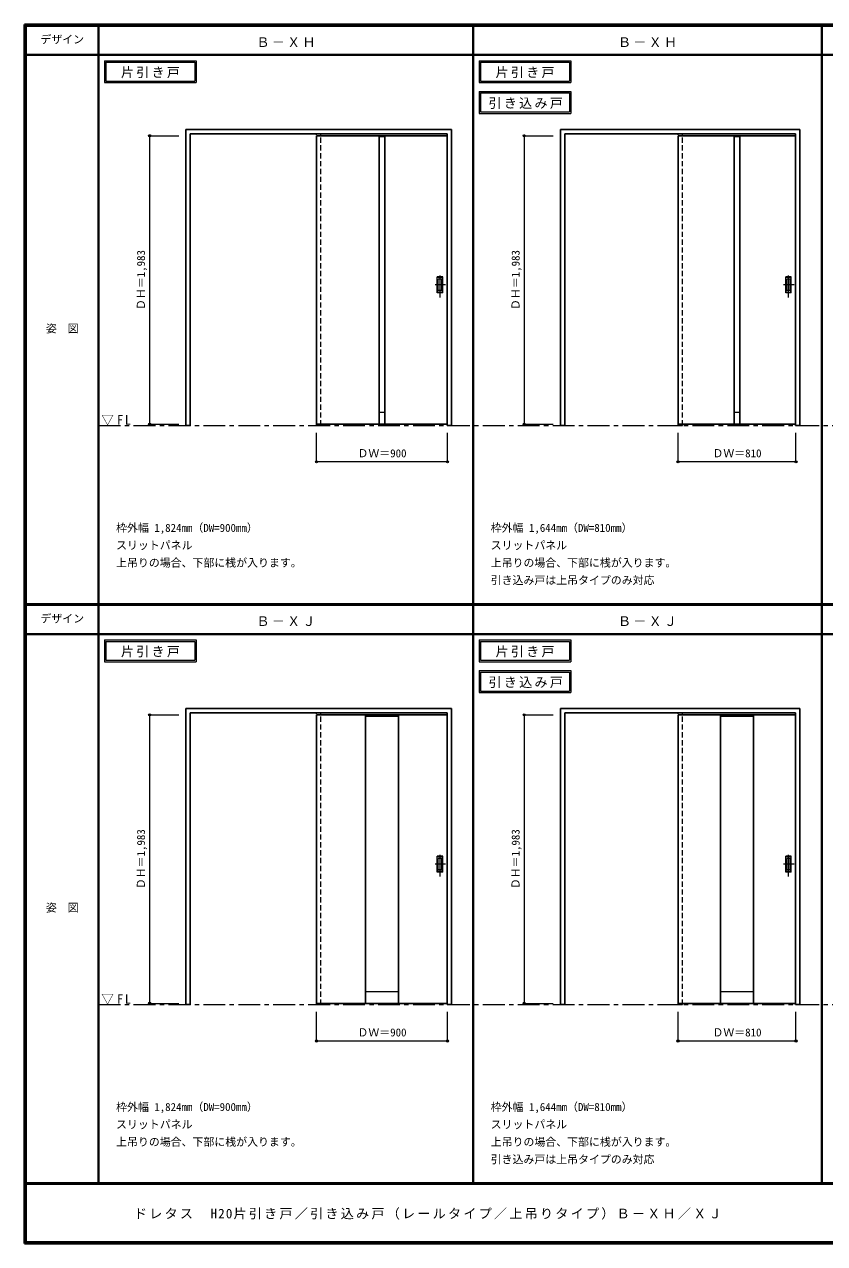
# Model space of a CAD drawing. Units: millimetres, scale not verified. Extents: x -6000 to 5700, y -4307 to 4260.
# Drawn here: x -6000 to -502, y -4205 to 4175 of the extents above; entities that cross this region are included whole.
import ezdxf
from ezdxf.enums import TextEntityAlignment as Align

# ---------------------------------------------------------------- set-up
doc = ezdxf.new("R2010")
doc.units = ezdxf.units.MM
doc.header["$LTSCALE"] = 30
doc.header["$PDMODE"] = 32
doc.header["$PDSIZE"] = 15
doc.linetypes.add('CHAIN1', pattern=[8, 5, -1, 1, -1])
doc.linetypes.add('DASHED1', pattern=[1.8, 1.2, -0.6])
for name, color, linetype, lineweight in [('0-1_通り芯', 7, 'CHAIN1', 18), ('0-2_扉', 4, 'DASHED1', 9), ('0-3_仕上げ', 3, 'Continuous', 25), ('0-4_枠', 3, 'Continuous', 25), ('0-6_引手', 7, 'Continuous', 18), ('0-A_文字', 7, 'Continuous', 18), ('0-B_寸法', 7, 'Continuous', 9), ('F-1_枠', 6, 'Continuous', 40)]:
    doc.layers.add(name, color=color, linetype=linetype, lineweight=lineweight)
doc.layers.add('F-A_文字', color=7, linetype='Continuous')
doc.styles.add('ＭＳ ゴシック', font='')
doc.styles.get('ＭＳ ゴシック').set_extended_font_data('MS Gothic')

msp = doc.modelspace()

# ---------------------------------------------------------------- linework, layer by layer
at = {"layer": '0-1_通り芯'}
for p, q in [((-5490, 1418), (5690, 1418)), ((-5490, -2562.5), (5690, -2562.5))]:
    msp.add_line(p, q, dxfattribs=at)
at = {"layer": '0-2_扉'}
for p, q in [((-3993, 3409.5), (-3993, 3405.5)), ((-3096, 3409.5), (-3093, 3409.5)), ((-3093, 1426.5), (-3093, 3409.5)), ((-1509, 3409.5), (-1509, 3405.5)), ((-702, 3409.5), (-699, 3409.5)), ((-3096, 1426.5), (-3093, 1426.5)), ((-3993, -571), (-3993, -575)), ((-3096, -571), (-3093, -571)), ((-3093, -2554), (-3093, -571)), ((-1509, -571), (-1509, -575)), ((-702, -571), (-699, -571)), ((-3096, -2554), (-3093, -2554))]:
    msp.add_line(p, q, dxfattribs=at)
at = {"layer": '0-2_扉', "color": 3, "linetype": 'Continuous', "lineweight": 25}
for p, q in [((-3096, 3409.5), (-3993, 3409.5)), ((-3993, 3409.5), (-3993, 1426.5)), ((-1509, 3409.5), (-1509, 1426.5)), ((-702, 3409.5), (-1509, 3409.5)), ((-3096, 1426.5), (-3993, 1426.5)), ((-702, 1426.5), (-1509, 1426.5)), ((-3993, -571), (-3993, -2554)), ((-3096, -571), (-3993, -571)), ((-1509, -571), (-1509, -2554)), ((-702, -571), (-1509, -571)), ((-3096, -2554), (-3993, -2554)), ((-702, -2554), (-1509, -2554))]:
    msp.add_line(p, q, dxfattribs=at)
at = {"layer": '0-2_扉'}
for points in [[(-702, 1426.5), (-699, 1426.5), (-699, 3409.5)], [(-702, -2554), (-699, -2554), (-699, -571)]]:
    msp.add_lwpolyline(points, dxfattribs=at)
at = {"layer": '0-3_仕上げ'}
for p, q in [((-3562, 3409.5), (-3562, 1426.5)), ((-3524, 3409.5), (-3524, 1426.5)), ((-1123, 3409.5), (-1123, 1426.5)), ((-1085, 3409.5), (-1085, 1426.5)), ((-3657, -571), (-3657, -2554)), ((-3429, -571), (-3429, -2554)), ((-1218, -571), (-1218, -2554)), ((-990, -571), (-990, -2554))]:
    msp.add_line(p, q, dxfattribs=at)
at = {"layer": '0-3_仕上げ', "color": 7, "lineweight": 18}
for p, q in [((-3524, 3401.5), (-3562, 3401.5)), ((-1085, 3401.5), (-1123, 3401.5)), ((-3524, 1506.5), (-3562, 1506.5)), ((-1085, 1506.5), (-1123, 1506.5)), ((-3657, -579), (-3429, -579)), ((-1218, -579), (-990, -579)), ((-3429, -2474), (-3657, -2474)), ((-990, -2474), (-1218, -2474))]:
    msp.add_line(p, q, dxfattribs=at)
at = {"layer": '0-4_枠'}
for p, q in [((-4890, 1418), (-4890, 3453)), ((-4890, 3453), (-3066, 3453)), ((-3066, 1418), (-3066, 3453)), ((-2316, 1418), (-2316, 3453)), ((-2316, 3453), (-672, 3453)), ((-672, 1418), (-672, 3453)), ((-4860, 3423), (-3096, 3423)), ((-3096, 1418), (-3096, 3423)), ((-2286, 3423), (-702, 3423)), ((-702, 1418), (-702, 3423)), ((-3096, 1418), (-3066, 1418)), ((-702, 1418), (-672, 1418)), ((-4890, -2562.5), (-4890, -527.5)), ((-4890, -527.5), (-3066, -527.5)), ((-4860, -557.5), (-3096, -557.5)), ((-3096, -2562.5), (-3096, -557.5)), ((-3066, -2562.5), (-3066, -527.5)), ((-2316, -2562.5), (-2316, -527.5)), ((-2316, -527.5), (-672, -527.5)), ((-2286, -557.5), (-702, -557.5)), ((-702, -2562.5), (-702, -557.5)), ((-672, -2562.5), (-672, -527.5)), ((-3096, -2562.5), (-3066, -2562.5)), ((-702, -2562.5), (-672, -2562.5))]:
    msp.add_line(p, q, dxfattribs=at)
at = {"layer": '0-4_枠', "color": 4, "linetype": 'DASHED1', "lineweight": 9}
for p, q in [((-3993, 1418), (-3993, 3423)), ((-3963, 1418), (-3963, 3423)), ((-1509, 1418), (-1509, 3423)), ((-1479, 1418), (-1479, 3423)), ((-3993, 1418), (-3963, 1418)), ((-1509, 1418), (-1479, 1418)), ((-3993, -2562.5), (-3993, -557.5)), ((-3963, -2562.5), (-3963, -557.5)), ((-1509, -2562.5), (-1509, -557.5)), ((-1479, -2562.5), (-1479, -557.5)), ((-3993, -2562.5), (-3963, -2562.5)), ((-1509, -2562.5), (-1479, -2562.5))]:
    msp.add_line(p, q, dxfattribs=at)
at = {"layer": '0-4_枠'}
for points in [[(-4890, 1418), (-4860, 1418), (-4860, 3423)], [(-2316, 1418), (-2286, 1418), (-2286, 3423)], [(-4890, -2562.5), (-4860, -2562.5), (-4860, -557.5)], [(-2316, -2562.5), (-2286, -2562.5), (-2286, -557.5)]]:
    msp.add_lwpolyline(points, dxfattribs=at)
at = {"layer": '0-6_引手'}
for p, q in [((-3125, 2439), (-3163, 2439)), ((-3163, 2329), (-3163, 2439)), ((-3125, 2329), (-3125, 2439)), ((-731, 2439), (-769, 2439)), ((-769, 2329), (-769, 2439)), ((-731, 2329), (-731, 2439)), ((-3131.5, 2423), (-3156.5, 2423)), ((-3156.5, 2345), (-3156.5, 2423)), ((-3131.5, 2345), (-3131.5, 2423)), ((-737.5, 2423), (-762.5, 2423)), ((-762.5, 2345), (-762.5, 2423)), ((-737.5, 2345), (-737.5, 2423)), ((-3125, 2329), (-3163, 2329)), ((-3131.5, 2345), (-3156.5, 2345)), ((-731, 2329), (-769, 2329)), ((-737.5, 2345), (-762.5, 2345)), ((-3125, -1541.5), (-3163, -1541.5)), ((-3163, -1651.5), (-3163, -1541.5)), ((-3131.5, -1557.5), (-3156.5, -1557.5)), ((-3156.5, -1635.5), (-3156.5, -1557.5)), ((-3131.5, -1635.5), (-3131.5, -1557.5)), ((-3125, -1651.5), (-3125, -1541.5)), ((-731, -1541.5), (-769, -1541.5)), ((-769, -1651.5), (-769, -1541.5)), ((-737.5, -1557.5), (-762.5, -1557.5)), ((-762.5, -1635.5), (-762.5, -1557.5)), ((-737.5, -1635.5), (-737.5, -1557.5)), ((-731, -1651.5), (-731, -1541.5)), ((-3125, -1651.5), (-3163, -1651.5)), ((-3131.5, -1635.5), (-3156.5, -1635.5)), ((-731, -1651.5), (-769, -1651.5)), ((-737.5, -1635.5), (-762.5, -1635.5))]:
    msp.add_line(p, q, dxfattribs=at)
at = {"layer": '0-6_引手', "linetype": 'DASHED1'}
for p, q in [((-3160, 2333), (-3160, 2435)), ((-766, 2333), (-766, 2435)), ((-3128, 2333), (-3160, 2333)), ((-734, 2333), (-766, 2333)), ((-3160, -1647.5), (-3160, -1545.5)), ((-766, -1647.5), (-766, -1545.5)), ((-3128, -1647.5), (-3160, -1647.5)), ((-734, -1647.5), (-766, -1647.5))]:
    msp.add_line(p, q, dxfattribs=at)
at = {"layer": '0-6_引手', "linetype": 'CHAIN1'}
for p, q in [((-3144, 2298.77), (-3144, 2469.62)), ((-750, 2298.77), (-750, 2469.62)), ((-3105.93, 2384), (-3178.44, 2384)), ((-711.93, 2384), (-784.44, 2384)), ((-3144, -1681.73), (-3144, -1510.88)), ((-750, -1681.73), (-750, -1510.88)), ((-3105.93, -1596.5), (-3178.44, -1596.5)), ((-711.93, -1596.5), (-784.44, -1596.5))]:
    msp.add_line(p, q, dxfattribs=at)
at = {"layer": '0-6_引手', "linetype": 'DASHED1'}
for points in [[(-3128, 2333), (-3128, 2435), (-3160, 2435)], [(-734, 2333), (-734, 2435), (-766, 2435)], [(-3128, -1647.5), (-3128, -1545.5), (-3160, -1545.5)], [(-734, -1647.5), (-734, -1545.5), (-766, -1545.5)]]:
    msp.add_lwpolyline(points, dxfattribs=at)
at = {"layer": '0-A_文字'}
for p, q in [((-5450, 3925), (-5450, 3775)), ((-5440, 3915), (-5440, 3785)), ((-5440, 3915), (-4828.97, 3915)), ((-4828.97, 3915), (-4828.97, 3785)), ((-2876, 3925), (-2876, 3775)), ((-2866, 3915), (-2866, 3785)), ((-2866, 3915), (-2254.97, 3915)), ((-2254.97, 3915), (-2254.97, 3785)), ((-5450, 3775), (-4818.97, 3775)), ((-5440, 3785), (-4828.97, 3785)), ((-2876, 3775), (-2244.97, 3775)), ((-2866, 3785), (-2254.97, 3785)), ((-2876, 3713.53), (-2876, 3563.53)), ((-2866, 3703.53), (-2866, 3573.53)), ((-2866, 3703.53), (-2254.97, 3703.53)), ((-2254.97, 3703.53), (-2254.97, 3573.53)), ((-2876, 3563.53), (-2244.97, 3563.53)), ((-2866, 3573.53), (-2254.97, 3573.53)), ((-5450, -55.5), (-5450, -205.5)), ((-5440, -65.5), (-5440, -195.5)), ((-5440, -65.5), (-4828.97, -65.5)), ((-4828.97, -65.5), (-4828.97, -195.5)), ((-2876, -55.5), (-2876, -205.5)), ((-2866, -65.5), (-2866, -195.5)), ((-2866, -65.5), (-2254.97, -65.5)), ((-2254.97, -65.5), (-2254.97, -195.5)), ((-5450, -205.5), (-4818.97, -205.5)), ((-5440, -195.5), (-4828.97, -195.5)), ((-2876, -205.5), (-2244.97, -205.5)), ((-2866, -195.5), (-2254.97, -195.5)), ((-2876, -266.97), (-2876, -416.97)), ((-2866, -276.97), (-2866, -406.97)), ((-2866, -276.97), (-2254.97, -276.97)), ((-2254.97, -276.97), (-2254.97, -406.97)), ((-2876, -416.97), (-2244.97, -416.97)), ((-2866, -406.97), (-2254.97, -406.97))]:
    msp.add_line(p, q, dxfattribs=at)
for points in [[(-5450, 3925), (-4818.97, 3925), (-4818.97, 3775)], [(-2876, 3925), (-2244.97, 3925), (-2244.97, 3775)], [(-2876, 3713.53), (-2244.97, 3713.53), (-2244.97, 3563.53)], [(-5450, -55.5), (-4818.97, -55.5), (-4818.97, -205.5)], [(-2876, -55.5), (-2244.97, -55.5), (-2244.97, -205.5)], [(-2876, -266.97), (-2244.97, -266.97), (-2244.97, -416.97)]]:
    msp.add_lwpolyline(points, dxfattribs=at)
at = {"layer": '0-B_寸法', "color": 4}
for p, q in [((-5140, 3409.5), (-5140, 1426.5)), ((-5140, 3409.5), (-4940, 3409.5)), ((-2566, 3409.5), (-2566, 1426.5)), ((-2566, 3409.5), (-2366, 3409.5)), ((-5140, 1426.5), (-4940, 1426.5)), ((-2566, 1426.5), (-2366, 1426.5)), ((-3993, 1168), (-3993, 1368)), ((-3093, 1168), (-3093, 1368)), ((-1509, 1168), (-1509, 1368)), ((-699, 1168), (-699, 1368)), ((-3093, 1168), (-3993, 1168)), ((-699, 1168), (-1509, 1168)), ((-5140, -571), (-5140, -2554)), ((-5140, -571), (-4940, -571)), ((-2566, -571), (-2566, -2554)), ((-2566, -571), (-2366, -571)), ((-5140, -2554), (-4940, -2554)), ((-2566, -2554), (-2366, -2554)), ((-3993, -2812.5), (-3993, -2612.5)), ((-3093, -2812.5), (-3093, -2612.5)), ((-1509, -2812.5), (-1509, -2612.5)), ((-699, -2812.5), (-699, -2612.5)), ((-3093, -2812.5), (-3993, -2812.5)), ((-699, -2812.5), (-1509, -2812.5))]:
    msp.add_line(p, q, dxfattribs=at)
at = {"layer": '0-B_寸法'}
for p in [(-5140, 3409.5), (-2566, 3409.5), (-5140, 1426.5), (-2566, 1426.5), (-3993, 1168), (-3093, 1168), (-1509, 1168), (-699, 1168), (-5140, -571), (-2566, -571), (-5140, -2554), (-2566, -2554), (-3993, -2812.5), (-3093, -2812.5), (-1509, -2812.5), (-699, -2812.5)]:
    msp.add_point(p, dxfattribs=at)
at = {"layer": 'F-1_枠'}
for p, q in [((-6000, 4175), (5700, 4175)), ((-6000, 4175), (-6000, -4205)), ((-6000, 4170), (5700, 4170)), ((-6000, 4165), (5700, 4165)), ((-5995, 4175), (-5995, -4205)), ((-5990, 4175), (-5990, -4205)), ((-5490, 4175), (-5490, -3790)), ((-2916, -3790), (-2916, 4175)), ((-522, -3790), (-522, 4175)), ((-6000, 3965), (5700, 3965)), ((-6000, 190.5), (5700, 190.5)), ((-6000, 187.5), (5700, 187.5)), ((-6000, 184.5), (5700, 184.5)), ((-6000, -15.5), (5700, -15.5)), ((5700, -3790), (-6000, -3790)), ((5700, -3795), (-6000, -3795)), ((5700, -4195), (-6000, -4195)), ((5700, -4200), (-6000, -4200)), ((5700, -4205), (-6000, -4205))]:
    msp.add_line(p, q, dxfattribs=at)

# ---------------------------------------------------------------- texts
at = {"layer": '0-A_文字', "style": 'ＭＳ ゴシック'}
for s, p in [('枠外幅 1,824mm（DW=900mm）', (-5370, 670.5)), ('枠外幅 1,644mm（DW=810mm）', (-2796, 670.5)), ('スリットパネル', (-5370, 550.5)), ('スリットパネル', (-2796, 550.5)), ('上吊りの場合、下部に桟が入ります。', (-5370, 430.5)), ('上吊りの場合、下部に桟が入ります。', (-2796, 430.5)), ('引き込み戸は上吊タイプのみ対応', (-2796, 310.5)), ('枠外幅 1,824mm（DW=900mm）', (-5370, -3310)), ('枠外幅 1,644mm（DW=810mm）', (-2796, -3310)), ('スリットパネル', (-5370, -3430)), ('スリットパネル', (-2796, -3430)), ('上吊りの場合、下部に桟が入ります。', (-5370, -3550)), ('上吊りの場合、下部に桟が入ります。', (-2796, -3550)), ('引き込み戸は上吊タイプのみ対応', (-2796, -3670))]:
    msp.add_text(s, height=54.99, dxfattribs=at).set_placement(p, align=Align.BOTTOM_LEFT)
at = {"layer": '0-A_文字', "char_height": 65.98, "attachment_point": 7, "style": 'ＭＳ ゴシック'}
for s, insert in [('\\T1.17;Ｂ－ＸＨ', (-4405.5, 4020)), ('\\T1.17;Ｂ－ＸＨ', (-1921.5, 4020)), ('\\T1.17;片引き戸', (-5336.98, 3805)), ('\\T1.17;片引き戸', (-2762.98, 3805)), ('\\T1.17;引き込み戸', (-2811.34, 3593.53)), ('\\T1.26;\\W0.95;▽FL', (-5471.25, 1418)), ('\\T1.17;Ｂ－ＸＪ', (-4405.5, 39.5)), ('\\T1.17;Ｂ－ＸＪ', (-1921.5, 39.5)), ('\\T1.17;片引き戸', (-5336.98, -175.5)), ('\\T1.17;片引き戸', (-2762.98, -175.5)), ('\\T1.17;引き込み戸', (-2811.34, -386.97)), ('\\T1.26;\\W0.95;▽FL', (-5471.25, -2562.5))]:
    msp.add_mtext(s, dxfattribs=dict(at, insert=insert))
at = {"layer": '0-B_寸法', "style": 'ＭＳ ゴシック'}
for p in [(-5155, 2211.75), (-2581, 2211.75), (-5155, -1768.75), (-2581, -1768.75)]:
    msp.add_text('ＤＨ＝1,983', height=54.99, rotation=90, dxfattribs=at).set_placement(p, align=Align.BOTTOM_LEFT)
for s, p in [('ＤＷ＝900', (-3711.75, 1183)), ('ＤＷ＝810', (-1272.75, 1183)), ('ＤＷ＝900', (-3711.75, -2797.5)), ('ＤＷ＝810', (-1272.75, -2797.5))]:
    msp.add_text(s, height=54.99, dxfattribs=at).set_placement(p, align=Align.BOTTOM_LEFT)
at = {"layer": 'F-A_文字', "style": 'ＭＳ ゴシック'}
for s, p in [('デザイン', (-5890, 4027.5)), ('姿\u3000図', (-5852.5, 2040.25)), ('デザイン', (-5890, 47)), ('姿\u3000図', (-5852.5, -1940.25))]:
    msp.add_text(s, height=54.99, dxfattribs=at).set_placement(p, align=Align.BOTTOM_LEFT)
at = {"layer": 'F-A_文字', "insert": (-5247.55, -4040), "char_height": 65.98, "attachment_point": 7, "style": 'ＭＳ ゴシック'}
msp.add_mtext('\\T1.17;ドレタス\u3000H20片引き戸／引き込み戸（レールタイプ／上吊りタイプ）Ｂ－ＸＨ／ＸＪ', dxfattribs=at)

doc.saveas('drawing.dxf')
